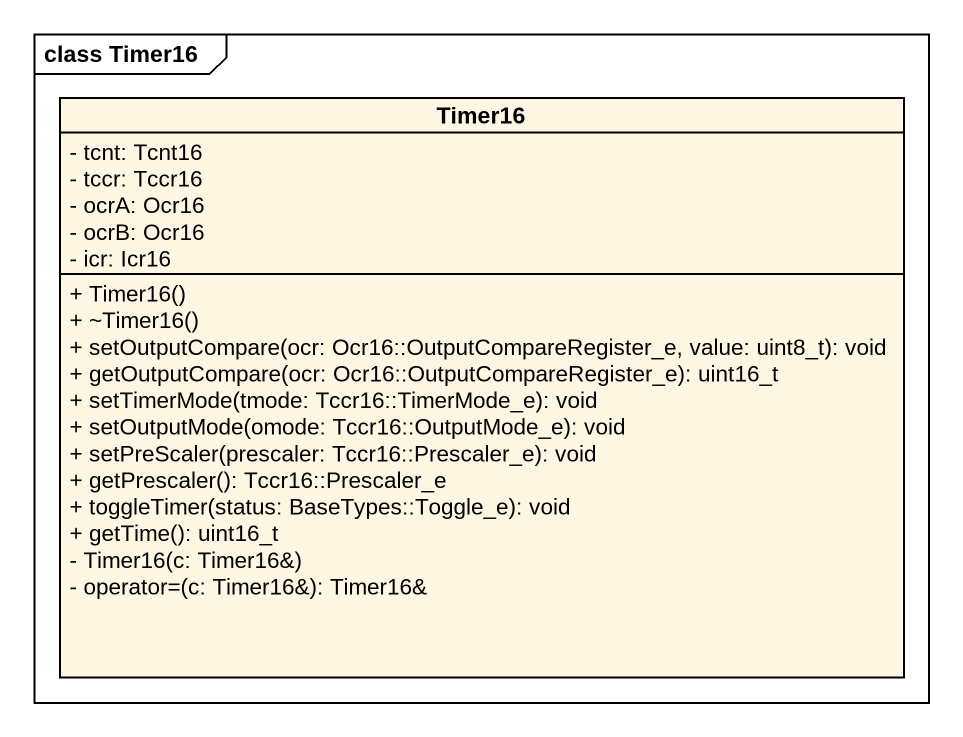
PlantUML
@startuml
mainframe class Timer16
hide circle
hide empty members
skinparam classAttributeIconSize 0
class Timer16 {
  - tcnt: Tcnt16
  - tccr: Tccr16
  - ocrA: Ocr16
  - ocrB: Ocr16
  - icr: Icr16
  + Timer16()
  + ~Timer16()
  + setOutputCompare(ocr: Ocr16::OutputCompareRegister_e, value: uint8_t): void
  + getOutputCompare(ocr: Ocr16::OutputCompareRegister_e): uint16_t
  + setTimerMode(tmode: Tccr16::TimerMode_e): void
  + setOutputMode(omode: Tccr16::OutputMode_e): void
  + setPreScaler(prescaler: Tccr16::Prescaler_e): void
  + getPrescaler(): Tccr16::Prescaler_e
  + toggleTimer(status: BaseTypes::Toggle_e): void
  + getTime(): uint16_t
  - Timer16(c: Timer16&)
  - operator=(c: Timer16&): Timer16&
}
@enduml
